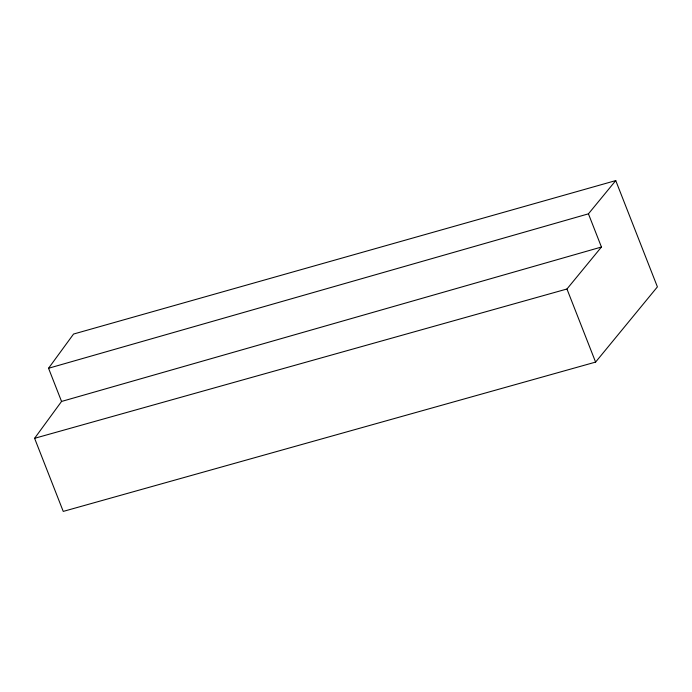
<?xml version="1.0" encoding="UTF-8"?>
<svg xmlns="http://www.w3.org/2000/svg" width="692" height="692" viewBox="0 0 692 692"><rect width="100%" height="100%" fill="white"/><g stroke="black" fill="none" stroke-linecap="round" stroke-linejoin="round"><path stroke-width="1.04" d="M61.553 401.447L48.552 368.256L73.56 334.046L615.75 180.595L657.4 286.877L595.596 362.098L63.24 511.405L34.6 438.313L61.553 401.447L601.443 247.027L588.434 213.837L615.75 180.595M34.6 438.313L566.956 289.005L601.443 247.027M48.552 368.256L588.434 213.837M566.956 289.005L595.596 362.098"/></g></svg>
